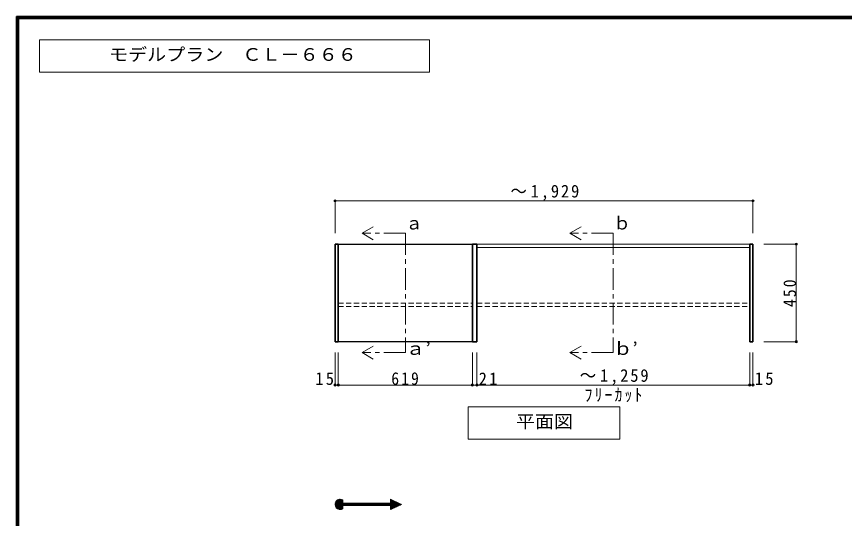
# Model space of a CAD drawing. Units: millimetres, scale not verified. Extents: x -3922 to 3878, y -2932 to 2722.
# Drawn here: x -3922 to -100, y 408 to 2722 of the extents above; entities that cross this region are included whole.
import ezdxf
from ezdxf.enums import TextEntityAlignment as Align

# ---------------------------------------------------------------- set-up
doc = ezdxf.new("R2010")
doc.units = ezdxf.units.MM
doc.header["$LTSCALE"] = 20
doc.header["$PDMODE"] = 32
doc.header["$PDSIZE"] = 10
doc.linetypes.add('CHAIN1', pattern=[8, 5, -1, 1, -1])
doc.linetypes.add('DASHED1', pattern=[1.8, 1.2, -0.6])
for name, color, linetype, lineweight in [('0-2', 2, 'Continuous', 35), ('0-3_固定棚', 3, 'Continuous', 25), ('0-6_パイプハンガー', 4, 'Continuous', 9), ('0-7_桟木・巾木', 2, 'Continuous', 35), ('0-A_文字', 7, 'Continuous', 18), ('0-B_寸法', 7, 'Continuous', 9), ('F-1_枠', 6, 'Continuous', 40)]:
    doc.layers.add(name, color=color, linetype=linetype, lineweight=lineweight)
doc.styles.add('ＭＳ ゴシック', font='')
doc.styles.get('ＭＳ ゴシック').set_extended_font_data('MS Gothic')

msp = doc.modelspace()

# ---------------------------------------------------------------- linework, layer by layer
at = {"layer": '0-2'}
for p, q in [((-2451.53, 1222.73), (-2451.53, 1672.73)), ((-2451.53, 1672.73), (-2436.53, 1672.73)), ((-2436.53, 1222.73), (-2436.53, 1672.73)), ((-1817.53, 1222.73), (-1817.53, 1672.73)), ((-1817.53, 1672.73), (-1796.53, 1672.73)), ((-1796.53, 1222.73), (-1796.53, 1672.73)), ((-537.53, 1222.73), (-537.53, 1672.73)), ((-537.53, 1672.73), (-522.53, 1672.73)), ((-522.53, 1222.73), (-522.53, 1672.73)), ((-2451.53, 1222.73), (-2436.53, 1222.73)), ((-1817.53, 1222.73), (-1796.53, 1222.73)), ((-537.53, 1222.73), (-522.53, 1222.73))]:
    msp.add_line(p, q, dxfattribs=at)
at = {"layer": '0-3_固定棚'}
for p, q in [((-2436.53, 1672.73), (-1817.53, 1672.73)), ((-1817.53, 1222.73), (-2436.53, 1222.73))]:
    msp.add_line(p, q, dxfattribs=at)
at = {"layer": '0-6_パイプハンガー', "linetype": 'DASHED1'}
for p, q in [((-2436.53, 1400.22), (-1817.53, 1400.22)), ((-2436.53, 1385.24), (-1817.53, 1385.24)), ((-1796.53, 1400.22), (-537.53, 1400.22)), ((-1796.53, 1385.24), (-537.53, 1385.24))]:
    msp.add_line(p, q, dxfattribs=at)
at = {"layer": '0-7_桟木・巾木', "color": 7, "lineweight": 18}
for p, q in [((-1796.53, 1672.73), (-537.53, 1672.73)), ((-1796.53, 1657.73), (-537.53, 1657.73))]:
    msp.add_line(p, q, dxfattribs=at)
at = {"layer": '0-A_文字'}
for p, q in [((-2327.03, 1722.73), (-2275.07, 1752.73)), ((-2327.03, 1722.73), (-2275.07, 1692.73)), ((-1367.03, 1722.73), (-1315.07, 1752.73)), ((-1367.03, 1722.73), (-1315.07, 1692.73)), ((-2327.03, 1172.73), (-2275.07, 1202.73)), ((-1367.03, 1172.73), (-1315.07, 1202.73)), ((-2327.03, 1172.73), (-2275.07, 1142.73)), ((-1367.03, 1172.73), (-1315.07, 1142.73)), ((-1137.03, 922.73), (-1137.03, 772.73)), ((-1837.03, 772.73), (-1137.03, 772.73)), ((-2451.53, 472.25), (-2427.57, 496.2)), ((-2451.39, 475.22), (-2430.54, 496.06)), ((-2451.34, 469.61), (-2424.93, 496.02)), ((-2450.91, 467.21), (-2422.53, 495.58)), ((-2450.73, 478.71), (-2434.03, 495.4)), ((-2450.28, 465.01), (-2420.34, 494.96)), ((-2449.48, 462.98), (-2418.3, 494.16)), ((-2448.97, 483.29), (-2438.62, 493.65)), ((-2448.54, 461.09), (-2416.42, 493.22)), ((-2447.46, 459.34), (-2416.12, 490.69)), ((-2446.26, 457.72), (-2416.12, 487.86)), ((-2444.93, 456.22), (-2416.12, 485.03)), ((-2443.48, 454.84), (-2416.12, 482.21)), ((-2441.91, 453.58), (-2416.12, 479.38)), ((-2440.22, 452.44), (-2414.17, 478.49)), ((-2438.4, 451.44), (-2411.34, 478.49)), ((-2436.43, 450.57), (-2408.51, 478.49)), ((-2434.31, 449.87), (-2405.68, 478.49)), ((-2432.01, 449.34), (-2416.12, 465.23)), ((-2429.48, 449.04), (-2416.12, 462.41)), ((-2426.67, 449.02), (-2416.12, 459.58)), ((-2416.12, 466.7), (-2416.12, 452.15)), ((-2416.12, 466.7), (-2195.63, 466.7)), ((-2414.65, 466.7), (-2402.86, 478.49)), ((-2411.82, 466.7), (-2400.03, 478.49)), ((-2408.99, 466.7), (-2397.2, 478.49)), ((-2406.17, 466.7), (-2394.37, 478.49)), ((-2403.34, 466.7), (-2391.54, 478.49)), ((-2400.51, 466.7), (-2388.71, 478.49)), ((-2397.68, 466.7), (-2385.89, 478.49)), ((-2394.85, 466.7), (-2383.06, 478.49)), ((-2392.02, 466.7), (-2380.23, 478.49)), ((-2389.19, 466.7), (-2377.4, 478.49)), ((-2386.37, 466.7), (-2374.57, 478.49)), ((-2383.54, 466.7), (-2371.74, 478.49)), ((-2380.71, 466.7), (-2368.92, 478.49)), ((-2377.88, 466.7), (-2366.09, 478.49)), ((-2375.05, 466.7), (-2363.26, 478.49)), ((-2372.22, 466.7), (-2360.43, 478.49)), ((-2369.4, 466.7), (-2357.6, 478.49)), ((-2366.57, 466.7), (-2354.77, 478.49)), ((-2363.74, 466.7), (-2351.94, 478.49)), ((-2360.91, 466.7), (-2349.12, 478.49)), ((-2358.08, 466.7), (-2346.29, 478.49)), ((-2355.25, 466.7), (-2343.46, 478.49)), ((-2352.42, 466.7), (-2340.63, 478.49)), ((-2349.6, 466.7), (-2337.8, 478.49)), ((-2346.77, 466.7), (-2334.97, 478.49)), ((-2343.94, 466.7), (-2332.15, 478.49)), ((-2341.11, 466.7), (-2329.32, 478.49)), ((-2338.28, 466.7), (-2326.49, 478.49)), ((-2335.45, 466.7), (-2323.66, 478.49)), ((-2332.63, 466.7), (-2320.83, 478.49)), ((-2329.8, 466.7), (-2318, 478.49)), ((-2326.97, 466.7), (-2315.18, 478.49)), ((-2324.14, 466.7), (-2312.35, 478.49)), ((-2321.31, 466.7), (-2309.52, 478.49)), ((-2318.48, 466.7), (-2306.69, 478.49)), ((-2315.66, 466.7), (-2303.86, 478.49)), ((-2312.83, 466.7), (-2301.03, 478.49)), ((-2310, 466.7), (-2298.2, 478.49)), ((-2307.17, 466.7), (-2295.38, 478.49)), ((-2304.34, 466.7), (-2292.55, 478.49)), ((-2301.51, 466.7), (-2289.72, 478.49)), ((-2298.68, 466.7), (-2286.89, 478.49)), ((-2295.86, 466.7), (-2284.06, 478.49)), ((-2293.03, 466.7), (-2281.23, 478.49)), ((-2290.2, 466.7), (-2278.41, 478.49)), ((-2287.37, 466.7), (-2275.58, 478.49)), ((-2284.54, 466.7), (-2272.75, 478.49)), ((-2281.71, 466.7), (-2269.92, 478.49)), ((-2278.89, 466.7), (-2267.09, 478.49)), ((-2276.06, 466.7), (-2264.26, 478.49)), ((-2273.23, 466.7), (-2261.44, 478.49)), ((-2270.4, 466.7), (-2258.61, 478.49)), ((-2267.57, 466.7), (-2255.78, 478.49)), ((-2264.74, 466.7), (-2252.95, 478.49)), ((-2261.92, 466.7), (-2250.12, 478.49)), ((-2259.09, 466.7), (-2247.29, 478.49)), ((-2256.26, 466.7), (-2244.46, 478.49)), ((-2253.43, 466.7), (-2241.64, 478.49)), ((-2250.6, 466.7), (-2238.81, 478.49)), ((-2247.77, 466.7), (-2235.98, 478.49)), ((-2244.94, 466.7), (-2233.15, 478.49)), ((-2242.12, 466.7), (-2230.32, 478.49)), ((-2239.29, 466.7), (-2227.49, 478.49)), ((-2236.46, 466.7), (-2224.67, 478.49)), ((-2233.63, 466.7), (-2221.84, 478.49)), ((-2230.8, 466.7), (-2219.01, 478.49)), ((-2227.97, 466.7), (-2216.18, 478.49)), ((-2225.15, 466.7), (-2213.35, 478.49)), ((-2222.32, 466.7), (-2210.52, 478.49)), ((-2219.49, 466.7), (-2207.7, 478.49)), ((-2216.66, 466.7), (-2204.87, 478.49)), ((-2213.83, 466.7), (-2202.04, 478.49)), ((-2211, 466.7), (-2199.21, 478.49)), ((-2208.18, 466.7), (-2196.38, 478.49)), ((-2205.35, 466.7), (-2182.12, 489.93)), ((-2202.52, 466.7), (-2180.19, 489.03)), ((-2199.69, 466.7), (-2178.25, 488.13)), ((-2196.86, 466.7), (-2176.32, 487.24)), ((-2195.63, 496.21), (-2144.81, 472.6)), ((-2195.63, 478.49), (-2195.63, 496.21)), ((-2195.63, 493.39), (-2193.7, 495.31)), ((-2195.63, 490.56), (-2191.77, 494.42)), ((-2195.63, 487.73), (-2189.84, 493.52)), ((-2195.63, 484.9), (-2187.91, 492.62)), ((-2195.63, 482.07), (-2185.98, 491.72)), ((-2195.63, 479.25), (-2184.05, 490.83)), ((-2195.63, 465.1), (-2174.39, 486.34)), ((-2195.63, 462.27), (-2172.46, 485.44)), ((-2195.63, 459.45), (-2170.53, 484.55)), ((-2195.63, 456.62), (-2168.6, 483.65)), ((-2195.63, 453.79), (-2166.67, 482.75)), ((-2195.63, 450.96), (-2164.74, 481.85)), ((-2195.63, 448.99), (-2144.81, 472.6)), ((-2195.63, 466.7), (-2195.63, 448.99)), ((-2194.04, 449.73), (-2162.81, 480.96)), ((-2188.75, 452.18), (-2160.87, 480.06)), ((-2183.47, 454.64), (-2158.94, 479.16)), ((-2178.19, 457.09), (-2157.01, 478.27)), ((-2172.9, 459.54), (-2155.08, 477.37)), ((-2167.62, 462), (-2153.15, 476.47)), ((-2162.34, 464.45), (-2151.22, 475.57)), ((-2157.06, 466.91), (-2149.29, 474.68)), ((-2151.77, 469.36), (-2147.36, 473.78)), ((-2146.49, 471.82), (-2145.42, 472.88)), ((-2423.45, 449.41), (-2416.12, 456.75)), ((-2419.5, 450.54), (-2416.12, 453.92))]:
    msp.add_line(p, q, dxfattribs=at)
at = {"layer": '0-A_文字', "linetype": 'CHAIN1'}
for p, q in [((-2127.03, 1722.73), (-2327.03, 1722.73)), ((-2127.03, 1722.73), (-2127.03, 1172.73)), ((-1167.03, 1722.73), (-1367.03, 1722.73)), ((-1167.03, 1722.73), (-1167.03, 1172.73)), ((-2127.03, 1172.73), (-2327.03, 1172.73)), ((-1167.03, 1172.73), (-1367.03, 1172.73))]:
    msp.add_line(p, q, dxfattribs=at)
at = {"layer": '0-A_文字'}
msp.add_lwpolyline([(-3815.36, 2465.63), (-2015.36, 2465.63), (-2015.36, 2615.63), (-3815.36, 2615.63)], close=True, dxfattribs=at)
for points in [[(-1137.03, 922.73), (-1837.03, 922.73), (-1837.03, 772.73)], [(-2416.12, 493.04), (-2416.12, 478.49), (-2195.63, 478.49)]]:
    msp.add_lwpolyline(points, dxfattribs=at)
msp.add_arc((-2427.92, 472.6), 23.61, 60, 300, dxfattribs=at)
at = {"layer": '0-B_寸法', "color": 4}
for p, q in [((-2451.53, 1872.73), (-2451.53, 1722.73)), ((-2451.53, 1872.73), (-522.53, 1872.73)), ((-522.53, 1872.73), (-522.53, 1722.73)), ((-322.53, 1672.73), (-472.53, 1672.73)), ((-322.53, 1672.73), (-322.53, 1222.73)), ((-322.53, 1222.73), (-472.53, 1222.73)), ((-2451.53, 1022.73), (-2451.53, 1172.73)), ((-2436.53, 1022.73), (-2436.53, 1172.73)), ((-1817.53, 1022.73), (-1817.53, 1172.73)), ((-1796.53, 1022.73), (-1796.53, 1172.73)), ((-537.53, 1022.73), (-537.53, 1172.73)), ((-522.53, 1022.73), (-522.53, 1172.73)), ((-2451.53, 1022.73), (-2436.53, 1022.73)), ((-2436.53, 1022.73), (-1817.53, 1022.73)), ((-1817.53, 1022.73), (-1796.53, 1022.73)), ((-1796.53, 1022.73), (-537.53, 1022.73)), ((-537.53, 1022.73), (-522.53, 1022.73))]:
    msp.add_line(p, q, dxfattribs=at)
at = {"layer": '0-B_寸法'}
for p in [(-2451.53, 1872.73), (-522.53, 1872.73), (-322.53, 1672.73), (-322.53, 1222.73), (-2451.53, 1022.73), (-2436.53, 1022.73), (-1817.53, 1022.73), (-1796.53, 1022.73), (-537.53, 1022.73), (-522.53, 1022.73)]:
    msp.add_point(p, dxfattribs=at)
at = {"layer": 'F-1_枠'}
for p, q in [((-3922.03, 2722.29), (-3922.03, -2864.37)), ((-3922.03, 2722.29), (3877.97, 2722.29)), ((-3922.03, 2718.96), (3877.97, 2718.96)), ((-3922.03, 2715.63), (3877.97, 2715.63)), ((-3918.7, 2722.29), (-3918.7, -2864.37)), ((-3915.36, 2722.29), (-3915.36, -2864.37))]:
    msp.add_line(p, q, dxfattribs=at)

# ---------------------------------------------------------------- texts
at = {"layer": '0-A_文字', "style": 'ＭＳ ゴシック'}
for s, width, p in [('モデルプラン\u3000ＣＬ－６６６', 1.1, (-3495.36, 2500.63)), ('ａ’', 1.15, (-2127.03, 1144.53)), ('ｂ’', 1.1, (-1167.03, 1144.53)), ('平面図', 1.1, (-1617.03, 807.73))]:
    msp.add_text(s, height=58.65, dxfattribs=dict(at, width=width)).set_placement(p, align=Align.BOTTOM_LEFT)
for s, p in [('ｂ', (-1167.03, 1722.73)), ('ａ', (-2127.03, 1722.73))]:
    msp.add_text(s, height=58.65, dxfattribs=at).set_placement(p, align=Align.BOTTOM_LEFT)
at = {"layer": '0-B_寸法', "char_height": 58.65, "attachment_point": 7, "style": 'ＭＳ ゴシック'}
for s, insert in [('\\T1.23;\\W0.95;～1,929', (-1642.03, 1872.73)), ('\\T1.27;\\W0.95;15', (-2542.62, 1022.73)), ('\\T1.27;\\W0.9;619', (-2192.03, 1022.73)), ('\\T1.27;\\W0.95;21', (-1788.46, 1022.73)), ('\\T1.23;\\W0.95;～1,259', (-1322.03, 1022.73)), ('\\T1.27;\\W0.95;15', (-513.62, 1022.73)), ('\\T1.28;\\W0.9;ﾌﾘｰｶｯﾄ', (-1299.53, 943.86))]:
    msp.add_mtext(s, dxfattribs=dict(at, insert=insert))
at = {"layer": '0-B_寸法', "insert": (-322.53, 1382.73), "char_height": 58.65, "attachment_point": 7, "rotation": 90, "style": 'ＭＳ ゴシック'}
msp.add_mtext('\\T1.27;\\W0.9;450', dxfattribs=at)

doc.saveas('drawing.dxf')
